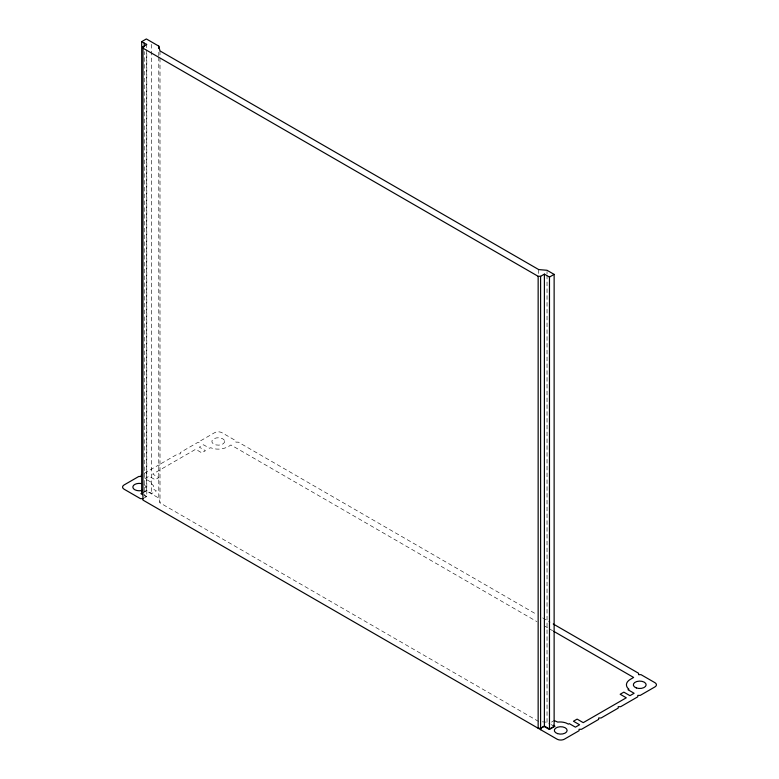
<?xml version="1.0" encoding="UTF-8"?>
<svg xmlns="http://www.w3.org/2000/svg" width="779" height="779" viewBox="0 0 779 779"><rect width="100%" height="100%" fill="white"/><g stroke="black" fill="none" stroke-linecap="round" stroke-linejoin="round"><path stroke-width="0.58" stroke-dasharray="3.9 2.92" d="M144.232 473.33L158.332 465.19L160.786 465.19L160.786 463.778L177.904 453.894L180.348 453.894L180.348 452.482L197.477 442.589L199.921 442.589L199.921 441.177L214.595 432.705A5.19 2.999 0 0 1 221.937 432.705L235.842 440.729L235.842 442.141L238.286 442.141L536.39 614.251M143.657 492.016L146.471 490.4L151.817 493.477L156.336 490.867L153.453 489.202L153.872 487.177L153.336 485.492L150.123 482.629L150.99 482.133L144.884 478.608L149.042 476.203L155.148 479.728L158.819 477.615L152.713 474.09L195.665 449.288L201.78 452.823L205.452 450.7L199.336 447.165L203.494 444.77L209.609 448.295L210.622 447.711C217.292 450.379 225.141 449.201 230.905 444.955L536.897 621.613M142.635 493.039L146.355 490.887L158.789 498.073L160.007 502.874L538.717 721.52M142.888 498.638L146.803 496.515L146.803 53.079M551.464 722.123L553.275 721.081M542.281 721.821L547.033 722.221L550.071 723.983M542.71 617.903L550.091 622.158M544.248 625.858L548.455 628.283M549.507 628.896L552.662 630.717M551.084 724.567L554.132 726.32M146.803 496.515L144.232 495.035L144.232 51.599M144.407 495.697L146.189 496.729M547.033 271.501L547.033 273.926M547.033 275.143L547.033 722.221M538.717 269.583L538.717 274.442M160.007 50.927L160.007 57.003M160.007 58.221L160.007 502.874M158.789 52.203L158.789 55.845M158.789 57.062L158.789 498.073M151.447 44.325L151.447 493.828M146.355 43.809L146.355 48.668M146.355 49.885L146.355 490.887M143.949 484.567A6.398 3.691 0 0 1 144.67 489.046M224.664 441.313L224.508 442.268A6.398 3.691 0 0 1 213.933 444.176L212.862 443.436A6.398 3.691 0 0 1 216.358 437.934A6.398 3.691 0 0 1 224.664 441.313"/><path stroke-width="1.17" d="M141.7 493.574L141.7 41.638L146.803 44.578L143.005 46.769L142.947 48.142L538.153 276.311L540.597 276.311L544.394 274.13L549.477 277.061L554.132 274.383L554.132 726.32L549.477 729.008L544.394 726.067L540.597 728.258L538.153 728.258L538.153 276.311M141.7 41.638L146.355 38.95L158.789 46.127L160.007 50.927L538.717 269.583L547.033 270.284L554.132 274.383M553.246 623.989L638.566 673.251L638.566 674.663L641.02 674.663L654.915 682.677A5.19 2.999 0 0 1 654.915 686.922L640.231 695.394L637.787 695.394L637.787 696.806L620.668 706.689L618.214 706.689L618.214 708.101L601.096 717.985L598.652 717.985L598.652 719.397L581.524 729.29L579.079 729.29L579.079 730.702L564.405 739.174A5.19 2.999 0 0 1 557.063 739.174L142.947 500.079L143.005 46.769M553.713 631.321L633.629 677.457L630.328 679.366A13.311 7.683 0 0 0 628.215 688.646L628.945 689.191L628.001 689.736L634.116 693.271L629.958 695.676L623.843 692.141L620.172 694.264L626.287 697.789L583.237 722.649L577.122 719.114L573.451 721.237L579.566 724.762L575.408 727.167L569.293 723.633L568.407 724.149L566.284 723.078A11.393 6.583 0 0 0 557.725 722.094L554.181 720.556M553.207 725.22L554.989 726.252L549.361 729.495L544.024 726.418L540.723 728.326L540.723 729.738M140.853 493.643L142.625 494.675M143.005 498.706L140.434 498.638L124.085 489.193A5.19 2.999 0 0 1 124.085 484.957L138.769 476.485L141.213 476.485L141.213 475.073M549.477 277.061L549.477 729.008M544.394 274.13L544.394 726.067M540.597 276.311L540.597 728.258M158.789 46.127L158.789 48.561M144.232 43.098L144.232 46.74M142.245 490.351A6.398 3.691 0 0 1 140.678 490.682L139.013 490.77A6.398 3.691 0 0 1 132.946 486.456A6.398 3.691 0 0 1 141.145 483.545M557.53 733.614A6.398 3.691 0 0 0 567.131 730.42A6.398 3.691 0 0 0 557.53 727.216A6.398 3.691 0 0 0 557.53 733.614M636.336 687.925A6.398 3.691 0 0 0 646.142 684.936A6.398 3.691 0 0 0 636.755 681.528A6.398 3.691 0 0 0 636.336 687.925"/></g></svg>
